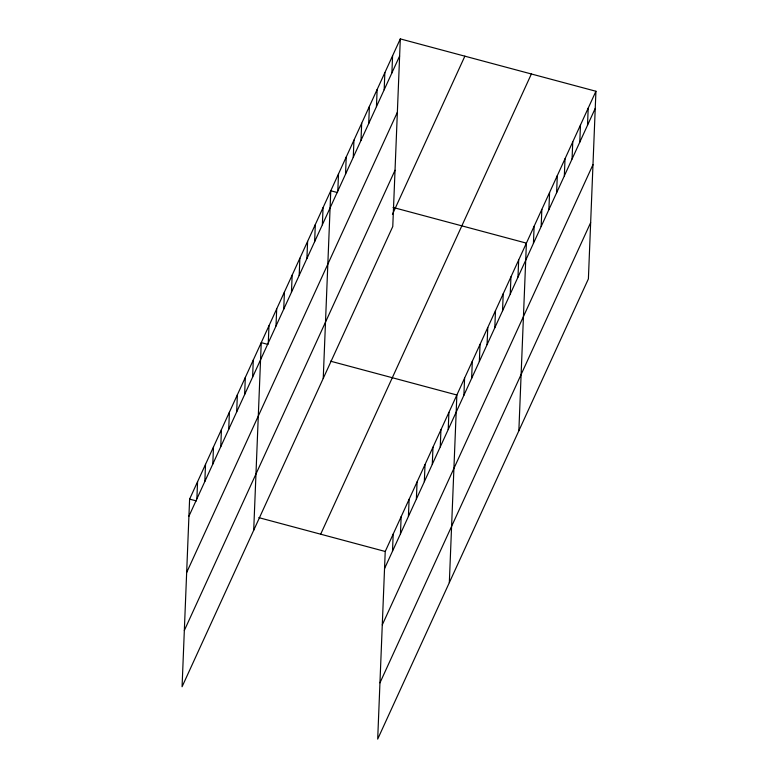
<?xml version="1.0" encoding="UTF-8"?>
<svg xmlns="http://www.w3.org/2000/svg" width="778" height="778" viewBox="0 0 778 778"><rect width="100%" height="100%" fill="white"/><g stroke="black" fill="none" stroke-linecap="round" stroke-linejoin="round"><path stroke-width="1.17" d="M400.31 38.9L189.608 499.116L182.071 686.741L392.773 226.524L400.31 38.9L595.929 91.259L588.392 278.884L377.69 739.1L385.227 551.476L595.929 91.259M196.883 498.863L197.563 481.728M204.838 481.475L205.528 464.34M212.802 464.087L213.483 446.961M220.757 446.708L221.448 429.573M228.722 429.32L229.403 412.184M236.677 411.932L237.368 394.796M244.642 394.543L245.323 377.418M252.597 377.165L253.288 360.029M253.706 530.265L261.243 342.641L268.04 344.459M268.284 342.904L268.974 325.768M276.005 326.021L276.696 308.895M283.737 309.148L284.427 292.022M291.458 292.275L292.149 275.14M299.19 275.402L299.87 258.267M306.911 258.529L307.602 241.394M314.643 241.657L315.323 224.521M322.364 224.774L323.055 207.648M323.24 378.4L330.776 190.775L337.574 192.594M337.817 191.028L338.508 173.893M345.539 174.155L346.229 157.02M353.27 157.282L353.951 140.147M360.992 140.4L361.682 123.274M368.714 123.527L369.404 106.401M376.445 106.654L377.136 89.528M384.167 89.781L384.857 72.646M391.898 72.908L392.579 55.773M392.501 551.223L393.191 534.087M400.456 533.834L401.147 516.699M408.421 516.446L409.111 499.32M416.376 499.068L417.066 481.932M424.341 481.679L425.021 464.544M432.296 464.291L432.986 447.156M440.26 446.903L440.941 429.777M448.216 429.514L448.906 412.389M449.334 582.625L456.861 395L330.465 361.167M463.902 395.263L464.592 378.127M471.633 378.38L472.314 361.255M479.355 361.507L480.045 344.382M487.077 344.635L487.767 327.499M494.808 327.762L495.498 310.626M502.53 310.889L503.22 293.753M510.261 294.006L510.942 276.88M517.983 277.133L518.673 260.008M518.858 430.759L526.395 243.135L393.065 207.444M533.436 243.388L534.126 226.252M541.157 226.515L541.848 209.379M548.889 209.642L549.569 192.506M556.61 192.759L557.301 175.633M564.342 175.886L565.023 158.761M572.063 159.013L572.754 141.878M579.785 142.141L580.476 125.005M587.516 125.268L588.207 108.132M188.918 516.252L399.62 56.035M186.662 572.511L397.364 112.295M184.328 630.481L395.029 170.265M392.433 214.378L464.865 56.181M320.672 534.194L531.374 73.978M384.536 568.611L595.238 108.395M382.28 624.87L592.982 164.654M379.956 682.841L590.648 222.625M189.608 499.116L196.406 500.935M258.831 517.642L385.227 551.476"/></g></svg>
